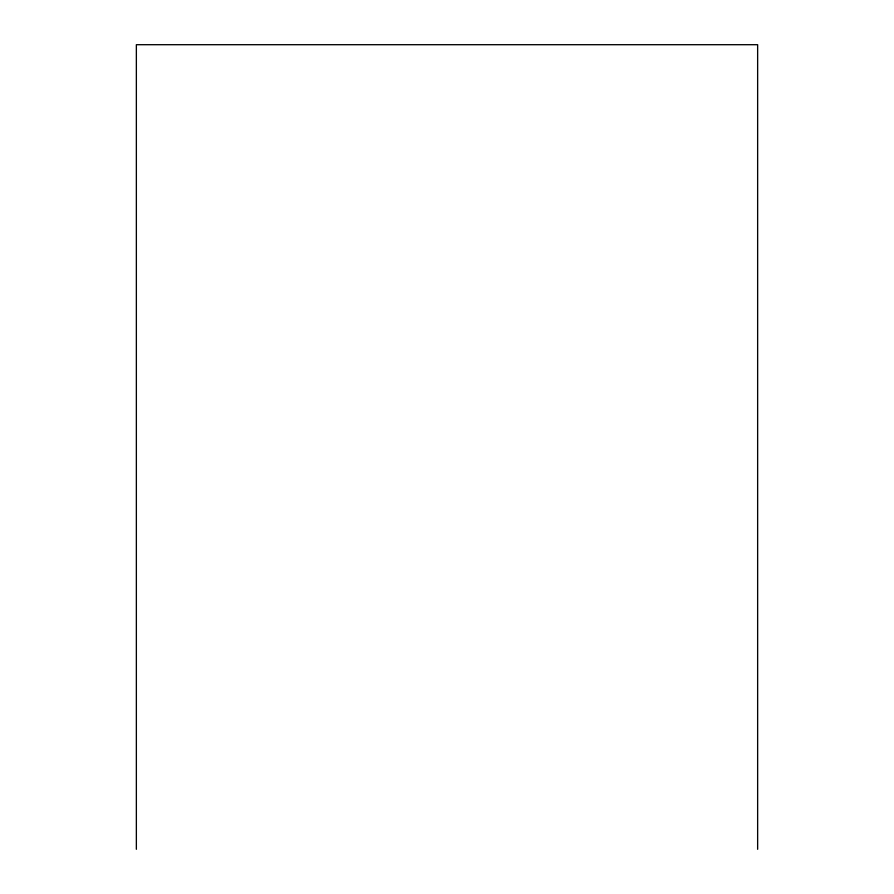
<?xml version="1.0" encoding="UTF-8"?>
<svg xmlns="http://www.w3.org/2000/svg" width="894" height="894" viewBox="0 0 894 894"><rect width="100%" height="100%" fill="white"/><g stroke="black" fill="none" stroke-linecap="round" stroke-linejoin="round"><path stroke-width="1.34" d="M757.643 849.3L757.643 44.7L136.357 44.7L136.357 849.3"/></g></svg>
